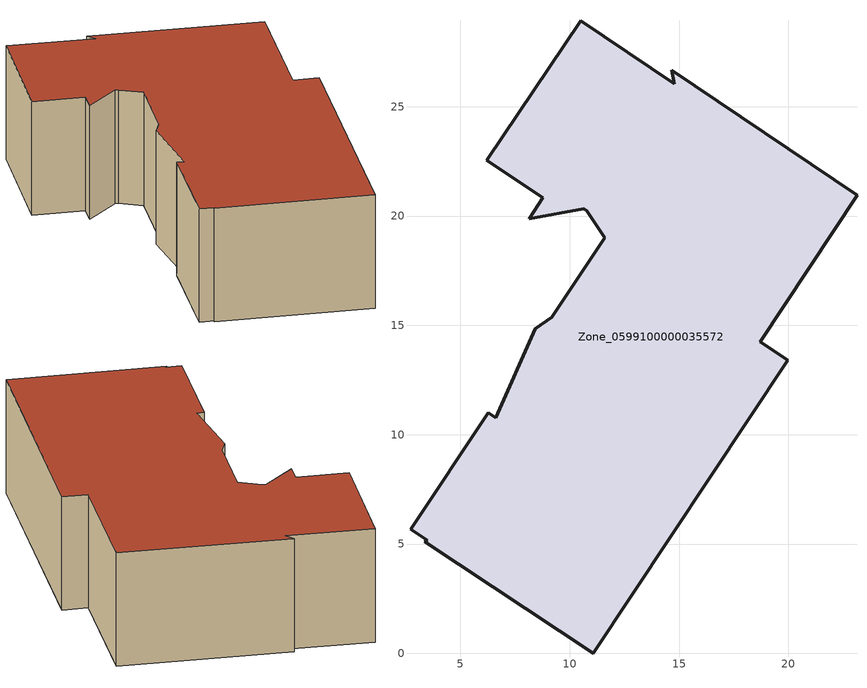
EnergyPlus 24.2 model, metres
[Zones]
Zone_0599100000035572
 floor ground (C_G): 3.49,5.17 2.72,5.67 6.28,11.01 6.62,10.78 8.44,14.85 9.17,15.36 11.6,19 10.78,20.25 10.63,20.34 8.15,19.89 8.78,20.84 6.2,22.55 10.51,28.94 14.77,26.04 14.66,26.67 23.14,20.95 18.71,14.25 19.98,13.41 11.09,0 3.37,5.12 z0
 wall outside (C_F): 3.37,5.12 11.09,0 19.98,13.41 18.71,14.25 23.14,20.95 14.66,26.67 14.77,26.04 10.51,28.94 6.2,22.55 8.78,20.84 8.15,19.89 10.63,20.34 10.78,20.25 11.6,19 9.17,15.36 8.44,14.85 6.62,10.78 6.28,11.01 2.72,5.67 3.49,5.17 3.37,5.12 z0:7.04
 roof outside (C_R): 2.72,5.67 3.49,5.17 3.37,5.12 11.09,0 19.98,13.41 18.71,14.25 23.14,20.95 14.66,26.67 14.77,26.04 10.51,28.94 6.2,22.55 8.78,20.84 8.15,19.89 10.63,20.34 10.78,20.25 11.6,19 9.17,15.36 8.44,14.85 6.62,10.78 6.28,11.01 z7.04
[BUILDING]
Pand.0599100000035572: North Axis=0; Terrain=City; Loads Convergence Tolerance Value=0.04; Temperature Convergence Tolerance Value=0.4; Solar Distribution=FullExterior; Maximum Number of Warmup Days=25; Minimum Number of Warmup Days=1
[Site:Location]
Rotterdam.The.Hague.AP_ZH_NLD Design_Conditions: Latitude=51.96; Longitude=4.45; Time Zone=1; Elevation=-4.5
[SITE:GROUNDTEMPERATURE:BUILDINGSURFACE]
18, 18, 18, 18, 18, 18, 18, 18, 18, 18, 18, 18
[MATERIAL] Thermal Absorptance=0.9; Solar Absorptance=0.7; Visible Absorptance=0.7
Name | Roughness | Thickness | Conductivity | Density | Specific Heat
G.D.1992-2005 | MediumSmooth | 0.15 | 0.06 | 540 | 1210
F.D.1992-2005 | Rough | 0.3 | 0.12 | 1920 | 840
R.D.1992-2005 | MediumRough | 0.2 | 0.08 | 1500 | 1000
[CONSTRUCTION]
C_G: G.D.1992-2005
C_F: F.D.1992-2005
C_R: R.D.1992-2005
[ZONE]
Zone_0599100000035572: Type=1; Multiplier=1; Ceiling Height=Autocalculate; Volume=Autocalculate; Floor Area=autocalculate; Part of Total Floor Area=Yes
[ZONEINFILTRATION:DESIGNFLOWRATE]
Infil_Zone_0599100000035572: Zone or ZoneList or Space or SpaceList=Zone_0599100000035572; Schedule=AlwaysOn; Design Flow Rate Calculation Method=Flow/Area; Flow Rate per Floor Area=0.0021; Constant Term Coefficient=1; Temperature Term Coefficient=0; Velocity Term Coefficient=0; Velocity Squared Term Coefficient=0
[HVACTEMPLATE:ZONE:IDEALLOADSAIRSYSTEM]
Zone_0599100000035572: Maximum Heating Supply Air Temperature=50; Minimum Cooling Supply Air Temperature=13; Maximum Heating Supply Air Humidity Ratio=0.0156; Minimum Cooling Supply Air Humidity Ratio=0.0077; Heating Limit=NoLimit; Cooling Limit=NoLimit; Dehumidification Control Type=ConstantSensibleHeatRatio; Cooling Sensible Heat Ratio=0.7; Dehumidification Setpoint=60; Humidification Control Type=None; Humidification Setpoint=30; Outdoor Air Method=None; Outdoor Air Flow Rate per Person=0.00944; Outdoor Air Flow Rate per Zone Floor Area=0; Outdoor Air Flow Rate per Zone=0; Demand Controlled Ventilation Type=None; Outdoor Air Economizer Type=NoEconomizer; Heat Recovery Type=None; Sensible Heat Recovery Effectiveness=0.7; Latent Heat Recovery Effectiveness=0.65
[ZONECONTROL:THERMOSTAT]
ThermostatControl_Zone_0599100000035572: Zone or ZoneList=Zone_0599100000035572; Control Type Schedule=DualSetpointControlType; Control 1=Thermostat_Zone_0599100000035572; Temperature Difference Between Cutout And Setpoint=0
[THERMOSTATSETPOINT:DUALSETPOINT]
Thermostat_Zone_0599100000035572: Heating Setpoint Temperature Schedule=HeatingSetpoint_Zone_0599100000035572; Cooling Setpoint Temperature Schedule=CoolingSetpoint_Zone_0599100000035572
[SCHEDULE:COMPACT]
HeatingSetpoint_Zone_0599100000035572: Through: 12/31, For: AllDays, Until: 24:00, 21
CoolingSetpoint_Zone_0599100000035572: Through: 12/31, For: AllDays, Until: 24:00, 24
DualSetpointControlType: Through: 12/31, For: AllDays, Until: 24:00, 4
AlwaysOn: Through: 12/31, For: AllDays, Until: 24:00, 1
